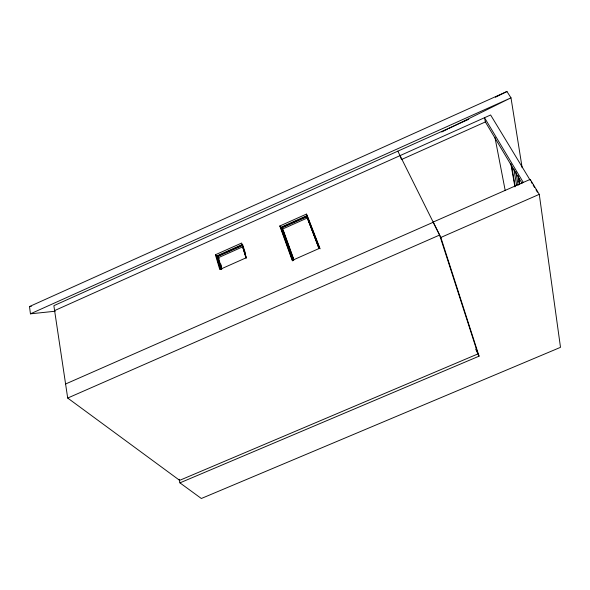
<?xml version="1.0" encoding="UTF-8"?>
<svg xmlns="http://www.w3.org/2000/svg" width="590" height="590" viewBox="0 0 590 590"><rect width="100%" height="100%" fill="white"/><g stroke="black" fill="none" stroke-linecap="round" stroke-linejoin="round"><path stroke-width="0.89" d="M246.008 258.044L242.136 245.145L217.113 256.326L220.94 269.224M293.156 260.146L281.408 227.607L306.785 216.279L318.991 248.626M495.408 97.247L506.958 91.509L510.992 97.829L522.157 167.744M441.755 131.983L447.53 129.129M449.174 128.325L510.992 97.829L30.444 313.828L29.5 306.527L506.958 91.509M468.792 119.283L53.867 305.672L67.695 398.051L179.64 480.349L477.974 353.897L439.609 235.049L397.837 151.151M54.605 310.598L490.615 114.984L530.27 180.363M401.421 159.566L485.548 121.865M215.402 254.762L241.642 243.043L246.355 257.697L219.768 269.527L215.402 254.762L216.921 256.82M306.417 214.096L319.669 248.25L292.212 260.404L279.808 225.985L306.417 214.096L307.287 215.719M242.04 245.691L217.599 256.606L217.113 256.326M242.792 246.79L218.396 257.683L221.811 269.165M65.593 383.994L433.237 222.26M67.695 398.051L439.609 235.049M440.841 237.46L539.275 194.346L530.189 179.39L433.178 222.069L440.841 237.46L479.065 356.168L179.935 482.863L179.139 479.272M30.444 313.828L55.158 311.232M29.5 306.527L31.329 306.372M281.408 227.607L282.787 229.414M179.935 482.863L201.345 498.491L560.5 347.34L539.275 194.346M219.185 258.759L217.599 256.606L221.294 269.04M531.229 181.934L532.18 183.512M533.139 185.083L534.57 187.45M536.008 189.81L537.438 192.178M523.293 182.435L484.523 117.72L485.378 121.938L522.062 183.343M279.808 225.985L281.814 229.37M307.515 218.381L306.675 216.825L281.887 227.895L293.466 259.917M475.658 349.088L479.065 356.168M320.105 248.803L307.191 215.542L280.648 227.393L292.729 260.913M306.785 216.279L319.301 248.574M318.947 248.043L307.309 217.99L282.566 229.038L293.827 260.161M283.237 230.174L293.555 258.678M400.057 155.613L401.259 159.086M245.617 253.877L242.564 244.407L216.39 256.097L220.24 269.106M242.136 245.145L246.259 257.955M220.763 264.047L221.552 266.695M494.922 137.278L505.21 190.541M511.5 165.266L515.166 186.138M510.778 163.415L514.915 186.89M513.853 169.079L516.67 185.334M515.815 171.734L518.131 185.319M518.249 177.634L518.558 179.441M518.861 181.255L519.171 183.07M518.654 177.649L519.716 183.992M518.145 175.569L519.672 184.641"/></g></svg>
